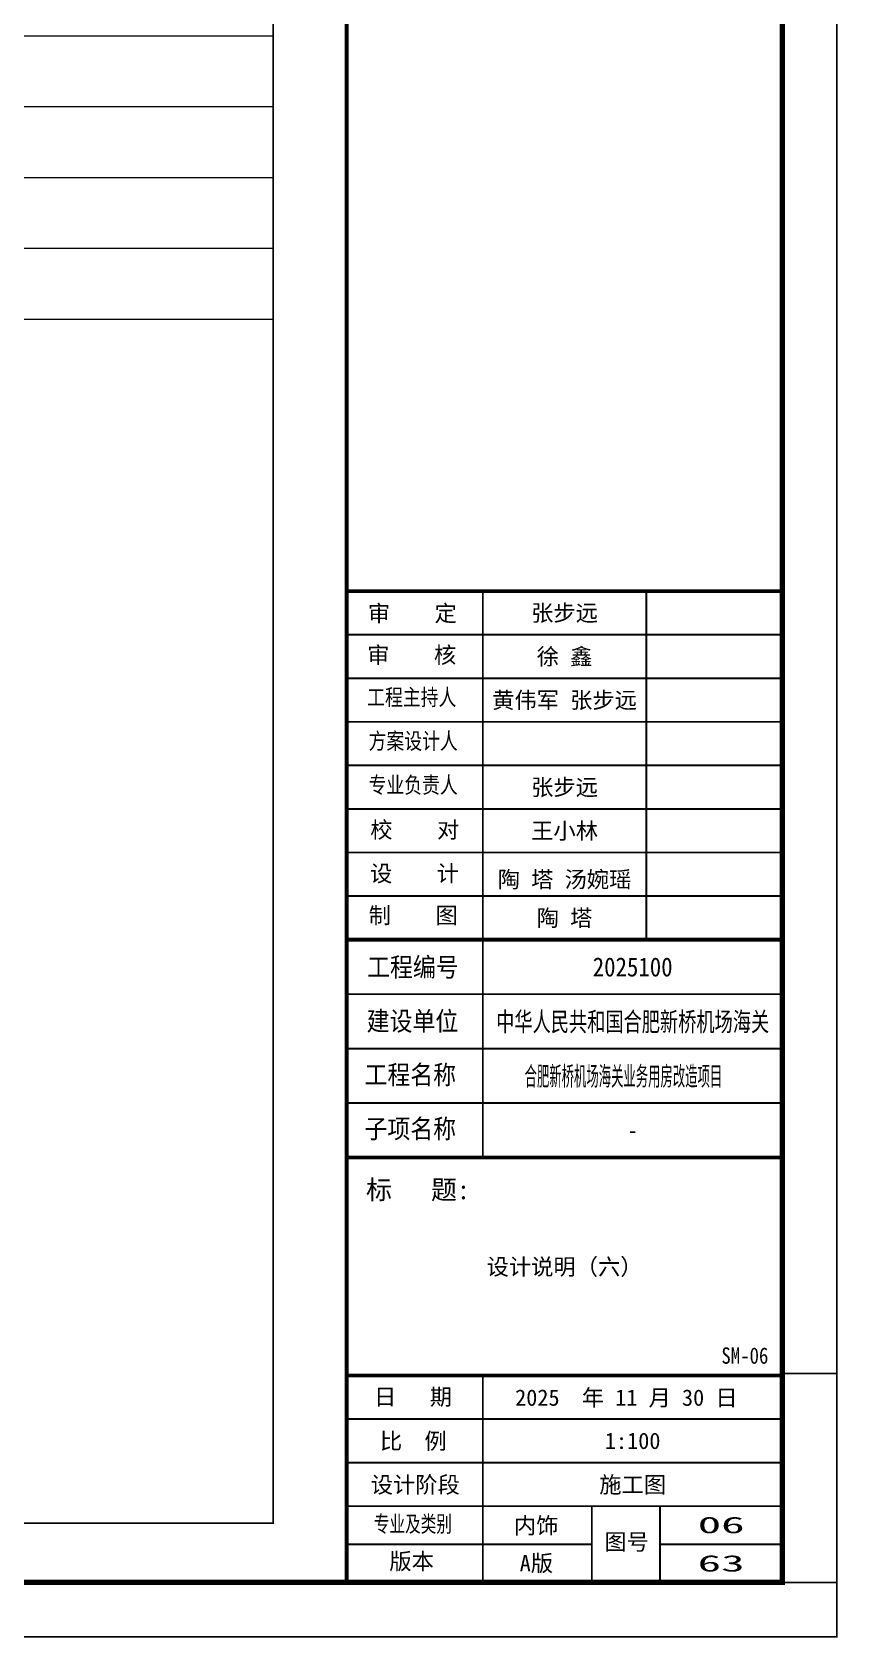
# Model space of a CAD drawing. Header units: millimetres. Extents: x -205444 to 751307, y 179719 to 310340.
# Drawn here: x 508415 to 523191, y 200444 to 229907 of the extents above; entities that cross this region are included whole.
import ezdxf
from ezdxf.enums import TextEntityAlignment as Align

# ---------------------------------------------------------------- set-up
doc = ezdxf.new("R2010")
doc.units = ezdxf.units.MM
doc.header["$LTSCALE"] = 1000
doc.layers.get('0').update_dxf_attribs({"linetype": 'CONTINUOUS'})
doc.layers.add('BZ_标准图框', color=7, linetype='CONTINUOUS')
doc.layers.add('VHSoft_boundary', color=7, linetype='CONTINUOUS')
doc.layers.add('LS-说明分割', color=157, linetype='CONTINUOUS', lineweight=9)
doc.layers.add('VHSoft_barcode', color=7, linetype='CONTINUOUS', plot=False)
doc.styles.add('HT', font='simhei.ttf')

# ---------------------------------------------------------------- blocks, each defined once
blk = doc.blocks.new('vhtemplate_标准图框_A1+0.5')
at = {"layer": 'BZ_标准图框'}
blk.add_lwpolyline([(210, 594), (1261, 594), (1261, 0), (210, 0)], close=True, dxfattribs=at)
at = {"layer": 'BZ_标准图框', "const_width": 1}
blk.add_lwpolyline([(1251, 10), (1251, 584), (235, 584), (235, 10)], close=True, dxfattribs=at)
at = {"layer": 'BZ_标准图框'}
for points, const_width in [([(1171, 10), (1171, 584)], 0.7), ([(1171, 192), (1251, 192)], 0.7), ([(1196, 88), (1196, 192)], 0.35), ([(1226, 127.99), (1226, 192)], 0.35), ([(1171, 184), (1251, 184)], 0.35), ([(1171, 176), (1251, 176)], 0.35), ([(1171, 168), (1251, 168)], 0.35), ([(1171, 160), (1251, 160)], 0.35), ([(1171, 152), (1251, 152)], 0.35), ([(1171, 144), (1251, 144)], 0.35), ([(1171, 136), (1251, 136)], 0.35), ([(1171, 136), (1251, 136)], 0.35), ([(1171, 128), (1251, 128)], 0.7), ([(1171, 118), (1251, 118)], 0.35), ([(1171, 108), (1251, 108)], 0.35), ([(1171, 98), (1251, 98)], 0.35), ([(1171, 88), (1251, 88)], 0.7), ([(1171, 48), (1251, 48)], 0.7), ([(1196, 24), (1196, 48)], 0.35), ([(1171, 40), (1251, 40)], 0.35), ([(1171, 32), (1251, 32)], 0.35), ([(1171, 24), (1251, 24)], 0.35), ([(1176, 24), (1246, 24)], 0.35), ([(1196, 10), (1196, 24)], 0.35), ([(1216, 10), (1216, 24)], 0.35), ([(1228.5, 10), (1228.5, 24)], 0.35), ([(1171, 17), (1216, 17)], 0.35), ([(1228.5, 17), (1251, 17)], 0.35)]:
    blk.add_lwpolyline(points, dxfattribs=dict(at, const_width=const_width))
at = {"layer": 'VHSoft_barcode'}
blk.add_lwpolyline([(1250.99, 10), (1250.99, 48.33), (1260.99, 48.33), (1260.99, 10)], close=True, dxfattribs=at)
at = {"layer": 'VHSoft_boundary'}
blk.add_lwpolyline([(210, 594), (1261, 594), (1261, 0), (210, 0)], close=True, dxfattribs=at)
at = {"layer": 'BZ_标准图框', "style": 'HT'}
for s, height, p in [('审    定', 3, (1174.88, 186.42)), ('审    核', 3, (1174.75, 178.77)), ('校    对', 3, (1175.33, 146.68)), ('设    计', 3, (1175.28, 138.66)), ('制    图', 3, (1175.05, 130.97)), ('标   题:', 3.5, (1174.55, 80.35)), ('日   期', 3, (1176.02, 42.57)), ('2025  年 11 月 30 日', 3, (1201.92, 42.43)), ('比  例', 3, (1177.1, 34.47)), ('设计阶段', 3, (1175.41, 26.44)), ('内饰', 3, (1201.69, 18.95)), ('图号', 3, (1218.31, 15.95)), ('版本 ', 3, (1178.83, 12.39)), ('A版', 3, (1202.76, 12.03))]:
    blk.add_text(s, height=height, dxfattribs=at).set_placement(p)
for s, height, width, p in [('工程主持人', 3, 0.8, (1174.76, 171.01)), ('方案设计人', 3, 0.8, (1175.02, 162.98)), ('专业负责人', 3, 0.8, (1175.01, 154.91)), ('工程编号', 3.5, 0.88, (1174.75, 121.22)), ('建设单位', 3.5, 0.88, (1174.67, 111.31)), ('工程名称', 3.5, 0.88, (1174.27, 101.45)), ('子项名称', 3.5, 0.88, (1174.27, 91.54)), ('专业及类别', 3, 0.7, (1175.99, 19.25))]:
    blk.add_text(s, height=height, dxfattribs=dict(at, width=width)).set_placement(p)
for tag, p in [('审定', (1211, 186.49)), ('审核', (1211, 178.49)), ('工程主持人', (1211, 170.49)), ('专业负责人', (1211, 154.49)), ('校对', (1211, 146.49)), ('设计', (1211, 137.57)), ('制图', (1211, 130.49)), ('图名', (1211, 66.45)), ('1:100', (1223.5, 34.5)), ('设计阶段', (1223.5, 26.45))]:
    blk.add_attdef(tag, text='', height=3, dxfattribs=at).set_placement(p, align=Align.CENTER)
for tag, width, p in [('2025100', 0.88, (1223.5, 121.25)), ('合肥空港经济示范区管理办公室', 0.7, (1223.5, 111.19)), ('新桥机场海关业务用房改造项目设计总承包（2次）', 0.475, (1223.5, 101.2)), ('-', 0.7, (1223.5, 91.31))]:
    blk.add_attdef(tag, text='', height=3.5, dxfattribs=dict(at, width=width)).set_placement(p, align=Align.CENTER)
for tag, p, p2 in [('索引', (1239.79, 50.15), (1248.42, 50.15)), ('图号', (1235.44, 19.04), (1244.06, 19.04))]:
    blk.add_attdef(tag, text='', height=3, dxfattribs=at).set_placement(p, p2, align=Align.FIT)
at = {"layer": 'BZ_标准图框', "style": 'HT', "width": 0.666667}
blk.add_attdef('总图号', text='', height=3, dxfattribs=at).set_placement((1235.44, 12), (1244.06, 12), align=Align.FIT)

msp = doc.modelspace()

# ---------------------------------------------------------------- linework, layer by layer
at = {"layer": 'LS-说明分割'}
for p, q in [((512841, 229832.4), (422791.2, 229832.4)), ((512841, 228532.4), (453328.8, 228532.4)), ((512841, 227232.4), (453328.8, 227232.4)), ((512841, 225932.4), (453328.8, 225932.4)), ((512841, 224632.4), (453328.8, 224632.4)), ((512841, 202532.4), (422791.2, 202532.4))]:
    msp.add_line(p, q, dxfattribs=at)
at = {"layer": 'LS-说明分割', "const_width": 30}
msp.add_lwpolyline([(512841, 232432.4), (512841, 202532.4), (422791.2, 202532.4), (422791.2, 255832.4), (512841, 255832.4), (512841, 248032.4)], dxfattribs=at)

# ---------------------------------------------------------------- block references
ref = msp.add_blockref('vhtemplate_标准图框_A1+0.5', (397091.1, 200444.2), dxfattribs=dict(xscale=100, yscale=100, zscale=100))
ref.add_attrib('1:100', '1:100', dxfattribs={"layer": 'BZ_标准图框', "height": 300, "style": 'HT'}).set_placement((519441.1, 203894.2), align=Align.CENTER)
ref.add_attrib('设计阶段', '施工图', dxfattribs={"layer": 'BZ_标准图框', "height": 300, "style": 'HT'}).set_placement((519441.1, 203089.2), align=Align.CENTER)
ref.add_attrib('图名', '设计说明（六）', dxfattribs={"layer": 'BZ_标准图框', "height": 300, "style": 'HT'}).set_placement((518191.1, 207089.2), align=Align.CENTER)
ref.add_attrib('索引', 'SM-06', dxfattribs={"layer": 'BZ_标准图框', "height": 300, "style": 'HT', "width": 0.8}).set_placement((521069.9, 205458.9), (521932.8, 205458.9), align=Align.FIT)
ref.add_attrib('-', '-', dxfattribs={"layer": 'BZ_标准图框', "height": 350, "style": 'HT', "width": 0.7}).set_placement((519441.1, 209575.1), align=Align.CENTER)
ref.add_attrib('新桥机场海关业务用房改造项目设计总承包（2次）', '合肥新桥机场海关业务用房改造项目   ', dxfattribs={"layer": 'BZ_标准图框', "height": 350, "style": 'HT', "width": 0.475}).set_placement((519441.1, 210564.3), align=Align.CENTER)
ref.add_attrib('合肥空港经济示范区管理办公室', '中华人民共和国合肥新桥机场海关', dxfattribs={"layer": 'BZ_标准图框', "height": 350, "style": 'HT', "width": 0.7}).set_placement((519441.1, 211563.3), align=Align.CENTER)
ref.add_attrib('2025100', '2025100', dxfattribs={"layer": 'BZ_标准图框', "height": 350, "style": 'HT', "width": 0.88}).set_placement((519441.1, 212569.2), align=Align.CENTER)
ref.add_attrib('图号', '06', dxfattribs={"layer": 'BZ_标准图框', "height": 300, "style": 'HT', "width": 2}).set_placement((520634.7, 202348.4), (521497.6, 202348.4), align=Align.FIT)
ref.add_attrib('总图号', '63', dxfattribs={"layer": 'BZ_标准图框', "height": 300, "style": 'HT', "width": 2}).set_placement((520634.7, 201644.2), (521497.6, 201644.2), align=Align.FIT)
ref.add_attrib('制图', '陶 塔', dxfattribs={"layer": 'BZ_标准图框', "height": 300, "style": 'HT'}).set_placement((518191.1, 213493.4), align=Align.CENTER)
ref.add_attrib('设计', '陶 塔 汤婉瑶', dxfattribs={"layer": 'BZ_标准图框', "height": 300, "style": 'HT'}).set_placement((518191.1, 214201.7), align=Align.CENTER)
ref.add_attrib('校对', '王小林', dxfattribs={"layer": 'BZ_标准图框', "height": 300, "style": 'HT'}).set_placement((518191.1, 215093.4), align=Align.CENTER)
ref.add_attrib('专业负责人', '张步远', dxfattribs={"layer": 'BZ_标准图框', "height": 300, "style": 'HT'}).set_placement((518191.1, 215893), align=Align.CENTER)
ref.add_attrib('工程主持人', '黄伟军 张步远', dxfattribs={"layer": 'BZ_标准图框', "height": 300, "style": 'HT'}).set_placement((518191.1, 217493.4), align=Align.CENTER)
ref.add_attrib('审核', '徐 鑫', dxfattribs={"layer": 'BZ_标准图框', "height": 300, "style": 'HT'}).set_placement((518191.1, 218293.4), align=Align.CENTER)
ref.add_attrib('审定', '张步远', dxfattribs={"layer": 'BZ_标准图框', "height": 300, "style": 'HT'}).set_placement((518191.1, 219093.4), align=Align.CENTER)

doc.saveas('drawing.dxf')
